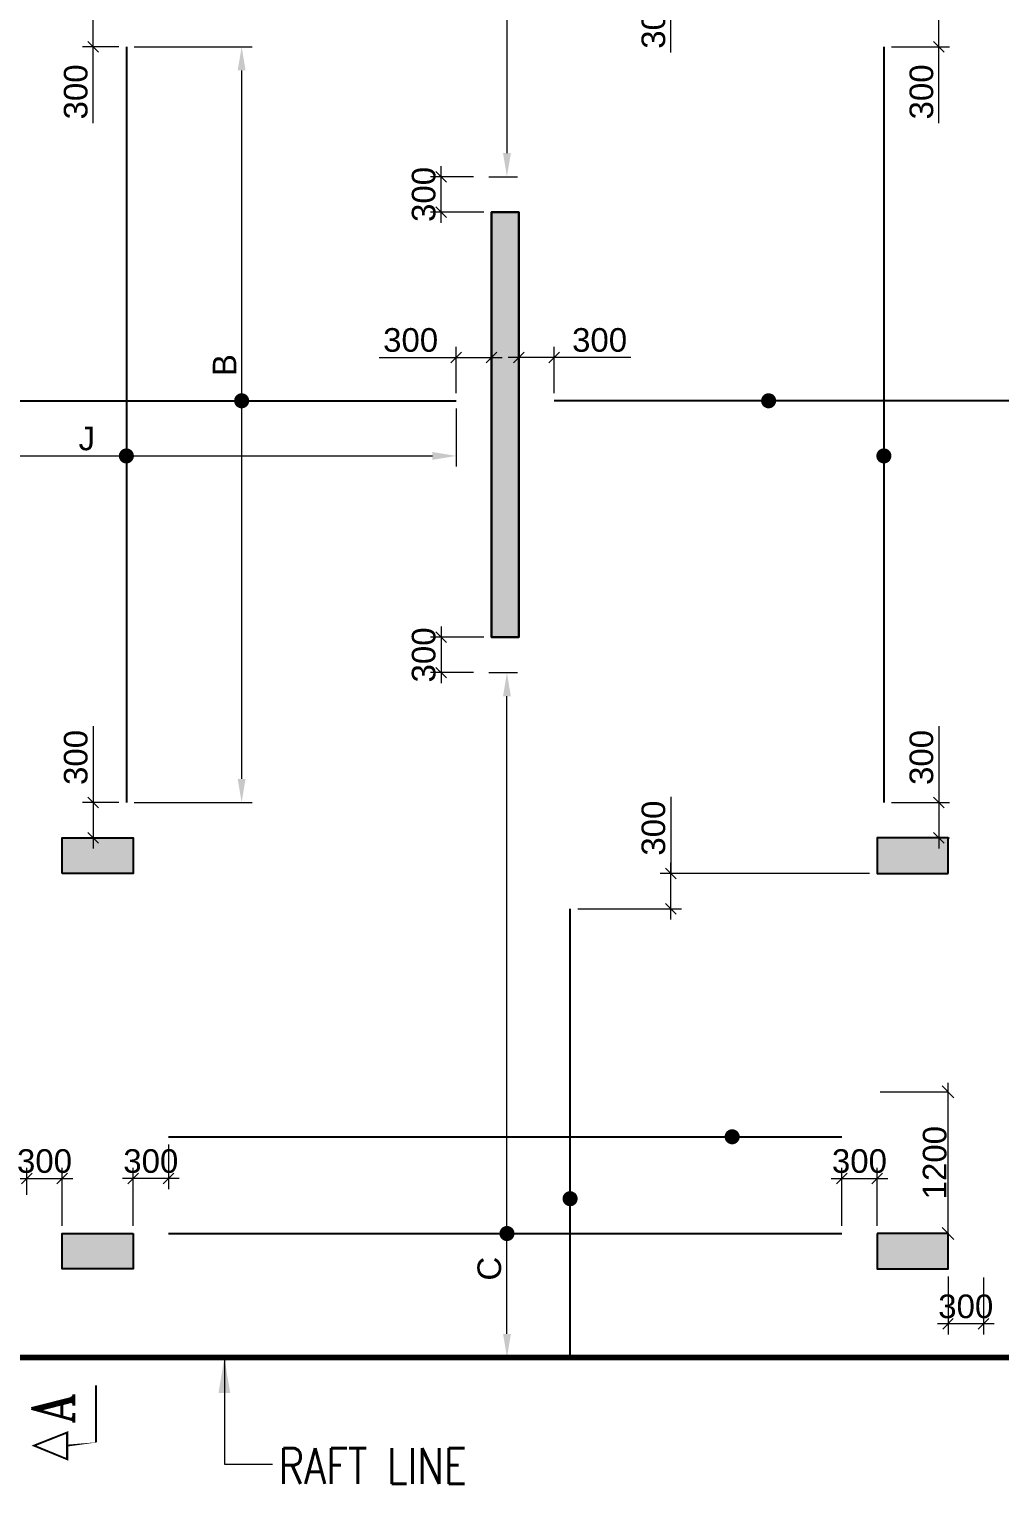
# Model space of a CAD drawing. Header units: millimetres. Extents: x 1123469 to 1883119, y -126924 to 196924.
# Drawn here: x 1840083 to 1848303, y 138264 to 150593 of the extents above; entities that cross this region are included whole.
import ezdxf

# ---------------------------------------------------------------- set-up
doc = ezdxf.new("R2010")
doc.units = ezdxf.units.MM
doc.header["$LTSCALE"] = 500
doc.header["$MEASUREMENT"] = 0
doc.header["$PDMODE"] = 34
doc.linetypes.add('1', pattern=[0])
doc.linetypes.add('CONTINOUS', pattern=[0])
doc.layers.get('Defpoints').update_dxf_attribs({"lineweight": 0})
for name, color, linetype in [('3BEAM NO', 6, 'Continuous'), ('beam', 4, '1'), ('COL. DIM', 3, 'Continuous'), ('reinf.', 4, 'Continuous'), ('TEXT-20', 3, 'Continuous'), ('TOWER AREA COLUMN.', 6, 'Continuous')]:
    doc.layers.add(name, color=color, linetype=linetype)
for name, color, linetype, lineweight in [('ARWO', 1, 'Continuous', 18), ('CUT OUT', 1, 'Continuous', 13), ('dim-M', 1, 'Continuous', 15), ('FOOTING', 1, 'Continuous', 15), ('TEXT', 7, 'Continuous', 13), ('TOWER COL HATCH', 253, 'Continuous', 20)]:
    doc.layers.add(name, color=color, linetype=linetype, lineweight=lineweight)
doc.styles.add('2MM', font='romans.shx', dxfattribs={"width": 0.7})
doc.styles.add('3mm', font='arial.ttf')
doc.styles.add('RT', font='romant.shx', dxfattribs={"height": 8})
doc.styles.add('ST5', font='simplex.shx', dxfattribs={"width": 0.85})
doc.dimstyles.new('PARAMVEER', dxfattribs={"dimtxt": 200, "dimasz": 100, "dimexe": 0, "dimexo": 25, "dimgap": 10, "dimtad": 1, "dimdec": 0, "dimrnd": 5, "dimzin": 0, "dimdsep": 46, "dimtxsty": '3mm', "dimblk": 'OBLIQUE', "dimcen": 0.09, "dimdle": 75, "dimclrd": 1, "dimclre": 1, "dimclrt": 3, "dimadec": 0, "dimazin": 0, "dimtfac": 1, "dimtdec": 0, "dimtmove": 1, "dimatfit": 3, "dimfxl": 100, "dimtolj": 1, "dimtzin": 0, "dimlwd": 18, "dimlwe": 5, "dimarcsym": 0})
doc.dimstyles.new('RAJESH', dxfattribs={"dimtxt": 200, "dimasz": 180, "dimexe": 100, "dimexo": 250, "dimgap": 50, "dimtad": 2, "dimdec": 0, "dimzin": 1, "dimdsep": 46, "dimtxsty": '2MM', "dimblk": 'OBLIQUE', "dimcen": 0, "dimdle": 100, "dimclrd": 1, "dimclre": 1, "dimclrt": 3, "dimadec": 0, "dimazin": 0, "dimtfac": 1, "dimtdec": 0, "dimtix": 1, "dimtmove": 2, "dimatfit": 3, "dimfxl": 1, "dimtolj": 1, "dimlwd": -1, "dimarcsym": 0})

# ---------------------------------------------------------------- blocks, each defined once
blk = doc.blocks.new('3tgra')
at = {"layer": 'TOWER COL HATCH'}
h = blk.add_hatch(color=253, dxfattribs=at)
h.dxf.hatch_style = 1
h.paths.add_polyline_path([(1403985.631024809, 82471.73729159386), (1403985.631024809, 86071.73729159386), (1403755.631024809, 86071.73729159386), (1403755.631024809, 82471.73729159386)])
h = blk.add_hatch(color=253, dxfattribs=at)
h.dxf.hatch_style = 1
h.paths.add_polyline_path([(1400120.631024875, 80471.73729064711), (1400120.631024875, 80771.73729064711), (1400720.631024875, 80771.73729064711), (1400720.631024875, 80471.73729064711)])
h = blk.add_hatch(color=253, dxfattribs=at)
h.dxf.hatch_style = 1
h.paths.add_polyline_path([(1400720.631024875, 77421.737290647), (1400720.631024875, 77121.737290647), (1400120.631024875, 77121.737290647), (1400120.631024875, 77421.737290647)])
at = {"layer": 'TOWER AREA COLUMN.', "color": 4}
for points in [[(1403985.631024809, 82471.73729159386), (1403985.631024809, 86071.73729159386), (1403755.631024809, 86071.73729159386), (1403755.631024809, 82471.73729159386)], [(1400120.631024875, 80471.73729064711), (1400120.631024875, 80771.73729064711), (1400720.631024875, 80771.73729064711), (1400720.631024875, 80471.73729064711)], [(1400720.631024875, 77421.737290647), (1400720.631024875, 77121.737290647), (1400120.631024875, 77121.737290647), (1400120.631024875, 77421.737290647)]]:
    blk.add_lwpolyline(points, close=True, dxfattribs=at)
blk = doc.blocks.new('*D3299')
at = {"layer": 'COL. DIM', "color": 1, "linetype": 'CONTINOUS', "lineweight": 5, "ltscale": 10, "transparency": 16777216}
for p, q in [((1844138.054579592, 155142.7452281606), (1844039.267222906, 155142.7452281606)), ((1843974.639213237, 149342.7452281604), (1844219.267222906, 149342.7452281604))]:
    blk.add_line(p, q, dxfattribs=at)
at = {"layer": 'COL. DIM', "color": 1, "lineweight": 18, "ltscale": 10, "transparency": 16777216}
blk.add_line((1844129.267222906, 154942.7452281606), (1844129.267222906, 149542.7452281604), dxfattribs=at)
at = {"layer": 'COL. DIM', "color": 1, "ltscale": 10, "transparency": 16777216}
for points in [[(1844095.933889572, 154942.7452281606), (1844162.600556239, 154942.7452281606), (1844129.267222906, 155142.7452281606)], [(1844095.933889572, 149542.7452281604), (1844162.600556239, 149542.7452281604), (1844129.267222906, 149342.7452281604)]]:
    blk.add_solid(points, dxfattribs=at)
at = {"layer": 'Defpoints', "color": 0, "ltscale": 10, "transparency": 16777216}
for p in [(1844203.054579592, 155142.7452281606), (1843909.639213237, 149342.7452281604), (1844129.267222906, 149342.7452281604)]:
    blk.add_point(p, dxfattribs=at)
at = {"layer": 'COL. DIM', "color": 3, "ltscale": 10, "transparency": 16777216, "insert": (1843980.856581683, 154390.6294391993), "char_height": 200, "attachment_point": 5, "rotation": 90, "style": '3mm'}
blk.add_mtext('\\A1;C', dxfattribs=at)
blk = doc.blocks.new('_Oblique')
at = {"color": 0, "linetype": 'ByBlock', "lineweight": -2}
blk.add_line((-0.5, -0.5), (0.5, 0.5), dxfattribs=at)
blk = doc.blocks.new('*D3301')
at = {"layer": 'COL. DIM', "color": 1, "lineweight": 18, "ltscale": 10, "transparency": 16777216}
blk.add_line((1843572.068781813, 148952.7452281605), (1843572.068781813, 149432.7452281604), dxfattribs=at)
at = {"layer": 'COL. DIM', "color": 1, "linetype": 'CONTINOUS', "lineweight": 5, "ltscale": 10, "transparency": 16777216}
for p, q in [((1843844.639213237, 149342.7452281604), (1843482.068781813, 149342.7452281604)), ((1843933.666750699, 149042.7452281605), (1843482.068781813, 149042.7452281605))]:
    blk.add_line(p, q, dxfattribs=at)
at = {"layer": 'Defpoints', "color": 0, "ltscale": 10, "transparency": 16777216}
for p in [(1843572.068781813, 149342.7452281604), (1843909.639213237, 149342.7452281604), (1843998.666750699, 149042.7452281605)]:
    blk.add_point(p, dxfattribs=at)
at = {"layer": 'COL. DIM', "color": 1, "lineweight": 18, "ltscale": 10, "transparency": 16777216, "xscale": 90, "yscale": 90, "zscale": 90}
for p, rotation in [((1843572.068781813, 149342.7452281604), 90), ((1843572.068781813, 149042.7452281605), 270)]:
    blk.add_blockref('_Oblique', p, dxfattribs=dict(at, rotation=rotation))
at = {"layer": 'COL. DIM', "color": 3, "ltscale": 10, "transparency": 16777216, "insert": (1843424.885971438, 149192.7452281604), "char_height": 200, "attachment_point": 5, "rotation": 90, "style": '3mm'}
blk.add_mtext('\\A1;300', dxfattribs=at)
blk = doc.blocks.new('*D3307')
at = {"layer": 'COL. DIM', "color": 1, "linetype": 'CONTINOUS', "lineweight": 5, "ltscale": 10, "transparency": 16777216}
for p, q in [((1840971.756339266, 150442.7452281605), (1841972.803068998, 150442.7452281605)), ((1840971.756339266, 144042.7452272137), (1841972.803068998, 144042.7452272137))]:
    blk.add_line(p, q, dxfattribs=at)
at = {"layer": 'COL. DIM', "color": 1, "lineweight": 18, "ltscale": 10, "transparency": 16777216}
blk.add_line((1841882.803068998, 150242.7452281605), (1841882.803068998, 144242.7452272137), dxfattribs=at)
at = {"layer": 'COL. DIM', "color": 1, "ltscale": 10, "transparency": 16777216}
for points in [[(1841849.469735665, 150242.7452281605), (1841916.136402332, 150242.7452281605), (1841882.803068998, 150442.7452281605)], [(1841849.469735665, 144242.7452272137), (1841916.136402332, 144242.7452272137), (1841882.803068998, 144042.7452272137)]]:
    blk.add_solid(points, dxfattribs=at)
at = {"layer": 'Defpoints', "color": 0, "ltscale": 10, "transparency": 16777216}
for p in [(1840906.756339266, 150442.7452281605), (1840906.756339266, 144042.7452272137), (1841882.803068998, 144042.7452272137)]:
    blk.add_point(p, dxfattribs=at)
at = {"layer": 'COL. DIM', "color": 3, "ltscale": 10, "transparency": 16777216, "insert": (1841737.803068962, 147747.4690320203), "char_height": 200, "attachment_point": 5, "rotation": 90, "style": '3mm'}
blk.add_mtext('\\A1;B', dxfattribs=at)
blk = doc.blocks.new('*D3308')
at = {"layer": 'COL. DIM', "color": 1, "linetype": 'CONTINOUS', "lineweight": 5, "ltscale": 10, "transparency": 16777216}
for p, q in [((1843698.667377579, 147510.0776267002), (1843698.667377579, 147901.884629839)), ((1843998.667377579, 147510.0776267002), (1843998.667377579, 147901.884629839))]:
    blk.add_line(p, q, dxfattribs=at)
at = {"layer": 'COL. DIM', "color": 1, "lineweight": 18, "ltscale": 10, "transparency": 16777216}
for p, q in [((1843048.151274473, 147811.884629839), (1843698.667377579, 147811.884629839)), ((1843608.667377579, 147811.884629839), (1844088.667377579, 147811.884629839))]:
    blk.add_line(p, q, dxfattribs=at)
at = {"layer": 'Defpoints', "color": 0, "ltscale": 10, "transparency": 16777216}
for p in [(1843998.667377579, 147811.884629839), (1843698.667377579, 147445.0776267002), (1843998.667377579, 147445.0776267002)]:
    blk.add_point(p, dxfattribs=at)
at = {"layer": 'COL. DIM', "color": 1, "lineweight": 18, "ltscale": 10, "transparency": 16777216, "xscale": 90, "yscale": 90, "zscale": 90, "rotation": 180}
blk.add_blockref('_Oblique', (1843698.667377579, 147811.884629839), dxfattribs=at)
at = {"layer": 'COL. DIM', "color": 1, "lineweight": 18, "ltscale": 10, "transparency": 16777216, "xscale": 90, "yscale": 90, "zscale": 90}
blk.add_blockref('_Oblique', (1843998.667377579, 147811.884629839), dxfattribs=at)
at = {"layer": 'COL. DIM', "color": 3, "ltscale": 10, "transparency": 16777216, "insert": (1843313.6833345, 147959.0674402074), "char_height": 200, "attachment_point": 5, "style": '3mm'}
blk.add_mtext('\\A1;300', dxfattribs=at)
blk = doc.blocks.new('*D3309')
at = {"layer": 'COL. DIM', "color": 1, "lineweight": 18, "ltscale": 10, "transparency": 16777216}
for p, q in [((1840626.096946226, 150352.7452281605), (1840626.096946226, 150832.7452281605)), ((1840626.096946226, 149795.3162365422), (1840626.096946226, 150442.7452281605))]:
    blk.add_line(p, q, dxfattribs=at)
at = {"layer": 'COL. DIM', "color": 1, "linetype": 'CONTINOUS', "lineweight": 5, "ltscale": 10, "transparency": 16777216}
for p, q in [((1840898.667377647, 150742.7452281605), (1840536.096946226, 150742.7452281605)), ((1840841.756339266, 150442.7452281605), (1840536.096946226, 150442.7452281605))]:
    blk.add_line(p, q, dxfattribs=at)
at = {"layer": 'Defpoints', "color": 0, "ltscale": 10, "transparency": 16777216}
for p in [(1840626.096946226, 150742.7452281605), (1840963.667377647, 150742.7452281605), (1840906.756339266, 150442.7452281605)]:
    blk.add_point(p, dxfattribs=at)
at = {"layer": 'COL. DIM', "color": 1, "lineweight": 18, "ltscale": 10, "transparency": 16777216, "xscale": 90, "yscale": 90, "zscale": 90}
for p, rotation in [((1840626.096946226, 150742.7452281605), 90), ((1840626.096946226, 150442.7452281605), 270)]:
    blk.add_blockref('_Oblique', p, dxfattribs=dict(at, rotation=rotation))
at = {"layer": 'COL. DIM', "color": 3, "ltscale": 10, "transparency": 16777216, "insert": (1840478.914135858, 150060.8482965689), "char_height": 200, "attachment_point": 5, "rotation": 90, "style": '3mm'}
blk.add_mtext('\\A1;300', dxfattribs=at)
blk = doc.blocks.new('*D3310')
at = {"layer": 'COL. DIM', "color": 1, "lineweight": 18, "ltscale": 10, "transparency": 16777216}
for p, q in [((1840626.096946229, 144690.1742188331), (1840626.096946229, 144042.7452272138)), ((1840626.096946229, 144132.7452272138), (1840626.096946229, 143652.7452272138))]:
    blk.add_line(p, q, dxfattribs=at)
at = {"layer": 'COL. DIM', "color": 1, "linetype": 'CONTINOUS', "lineweight": 5, "ltscale": 10, "transparency": 16777216}
for p, q in [((1840841.756339266, 144042.7452272138), (1840536.096946229, 144042.7452272138)), ((1840898.667377646, 143742.7452272138), (1840536.096946229, 143742.7452272138))]:
    blk.add_line(p, q, dxfattribs=at)
at = {"layer": 'Defpoints', "color": 0, "ltscale": 10, "transparency": 16777216}
for p in [(1840906.756339266, 144042.7452272138), (1840626.096946229, 143742.7452272138), (1840963.667377646, 143742.7452272138)]:
    blk.add_point(p, dxfattribs=at)
at = {"layer": 'COL. DIM', "color": 1, "lineweight": 18, "ltscale": 10, "transparency": 16777216, "xscale": 90, "yscale": 90, "zscale": 90}
for p, rotation in [((1840626.096946229, 144042.7452272138), 90), ((1840626.096946229, 143742.7452272138), 270)]:
    blk.add_blockref('_Oblique', p, dxfattribs=dict(at, rotation=rotation))
at = {"layer": 'COL. DIM', "color": 3, "ltscale": 10, "transparency": 16777216, "insert": (1840478.91413586, 144424.6421588052), "char_height": 200, "attachment_point": 5, "rotation": 90, "style": '3mm'}
blk.add_mtext('\\A1;300', dxfattribs=at)
blk = doc.blocks.new('*D3312')
at = {"layer": 'COL. DIM', "color": 1, "linetype": 'CONTINOUS', "lineweight": 5, "ltscale": 10, "transparency": 16777216}
for p, q in [((1840063.667377646, 140721.474728608), (1840063.667377646, 140947.9956603617)), ((1840363.667377646, 140457.7452272136), (1840363.667377646, 140947.9956603617))]:
    blk.add_line(p, q, dxfattribs=at)
at = {"layer": 'COL. DIM', "color": 1, "lineweight": 18, "ltscale": 10, "transparency": 16777216}
blk.add_line((1839973.667377646, 140857.9956603617), (1840453.667377646, 140857.9956603617), dxfattribs=at)
at = {"layer": 'Defpoints', "color": 0, "ltscale": 10, "transparency": 16777216}
for p in [(1840363.667377646, 140857.9956603617), (1840063.667377646, 140656.474728608), (1840363.667377646, 140392.7452272136)]:
    blk.add_point(p, dxfattribs=at)
at = {"layer": 'COL. DIM', "color": 1, "lineweight": 18, "ltscale": 10, "transparency": 16777216, "xscale": 90, "yscale": 90, "zscale": 90, "rotation": 180}
blk.add_blockref('_Oblique', (1840063.667377646, 140857.9956603617), dxfattribs=at)
at = {"layer": 'COL. DIM', "color": 1, "lineweight": 18, "ltscale": 10, "transparency": 16777216, "xscale": 90, "yscale": 90, "zscale": 90}
blk.add_blockref('_Oblique', (1840363.667377646, 140857.9956603617), dxfattribs=at)
at = {"layer": 'COL. DIM', "color": 3, "ltscale": 10, "transparency": 16777216, "insert": (1840213.667377646, 141005.1784707301), "char_height": 200, "attachment_point": 5, "style": '3mm'}
blk.add_mtext('\\A1;300', dxfattribs=at)
blk = doc.blocks.new('*D3272')
at = {"layer": 'COL. DIM', "color": 1, "linetype": 'CONTINOUS', "lineweight": 5, "ltscale": 10, "transparency": 16777216}
for p, q in [((1838168.667377645, 147380.0776267003), (1838168.667377645, 146888.1336933602)), ((1843698.667377579, 147380.0776267002), (1843698.667377579, 146888.1336933602))]:
    blk.add_line(p, q, dxfattribs=at)
at = {"layer": 'COL. DIM', "color": 1, "lineweight": 18, "ltscale": 10, "transparency": 16777216}
blk.add_line((1838368.667377645, 146978.1336933602), (1843498.667377579, 146978.1336933602), dxfattribs=at)
at = {"layer": 'COL. DIM', "color": 1, "ltscale": 10, "transparency": 16777216}
for points in [[(1838368.667377645, 147011.4670266935), (1838368.667377645, 146944.8003600268), (1838168.667377645, 146978.1336933602)], [(1843498.667377579, 147011.4670266935), (1843498.667377579, 146944.8003600268), (1843698.667377579, 146978.1336933602)]]:
    blk.add_solid(points, dxfattribs=at)
at = {"layer": 'Defpoints', "color": 0, "ltscale": 10, "transparency": 16777216}
for p in [(1838168.667377645, 147445.0776267003), (1843698.667377579, 147445.0776267002), (1843698.667377579, 146978.1336933602)]:
    blk.add_point(p, dxfattribs=at)
at = {"layer": 'COL. DIM', "color": 3, "ltscale": 10, "transparency": 16777216, "insert": (1840571.636300454, 147124.8390139604), "char_height": 200, "attachment_point": 5, "style": '3mm'}
blk.add_mtext('\\A1;J', dxfattribs=at)
blk = doc.blocks.new('*D3365')
at = {"layer": 'COL. DIM', "color": 1, "lineweight": 18, "ltscale": 10, "transparency": 16777216}
for p, q in [((1845517.429426763, 151432.7452281604), (1845517.429426763, 150952.7452281605)), ((1845517.429426763, 150393.963889852), (1845517.429426763, 151042.7452281605))]:
    blk.add_line(p, q, dxfattribs=at)
at = {"layer": 'COL. DIM', "color": 1, "linetype": 'CONTINOUS', "lineweight": 5, "ltscale": 10, "transparency": 16777216}
for p, q in [((1844728.94608474, 151342.7452281604), (1845607.429426763, 151342.7452281604)), ((1847198.666750633, 151042.7452281605), (1845427.429426763, 151042.7452281605))]:
    blk.add_line(p, q, dxfattribs=at)
at = {"layer": 'Defpoints', "color": 0, "ltscale": 10, "transparency": 16777216}
for p in [(1844663.94608474, 151342.7452281604), (1845517.429426763, 151042.7452281605), (1847263.666750633, 151042.7452281605)]:
    blk.add_point(p, dxfattribs=at)
at = {"layer": 'COL. DIM', "color": 1, "lineweight": 18, "ltscale": 10, "transparency": 16777216, "xscale": 90, "yscale": 90, "zscale": 90}
for p, rotation in [((1845517.429426763, 151342.7452281604), 90), ((1845517.429426763, 151042.7452281605), 270)]:
    blk.add_blockref('_Oblique', p, dxfattribs=dict(at, rotation=rotation))
at = {"layer": 'COL. DIM', "color": 3, "ltscale": 10, "transparency": 16777216, "insert": (1845370.246616394, 150659.4959498788), "char_height": 200, "attachment_point": 5, "rotation": 90, "style": '3mm'}
blk.add_mtext('\\A1;300', dxfattribs=at)
blk = doc.blocks.new('*D3368')
at = {"layer": 'COL. DIM', "color": 1, "linetype": 'CONTINOUS', "lineweight": 5, "ltscale": 10, "transparency": 16777216}
for p, q in [((1841263.667377646, 141147.1187270327), (1841263.667377646, 140767.9956613084)), ((1840963.667377646, 140457.7452281603), (1840963.667377646, 140947.9956613084))]:
    blk.add_line(p, q, dxfattribs=at)
at = {"layer": 'COL. DIM', "color": 1, "lineweight": 18, "ltscale": 10, "transparency": 16777216}
blk.add_line((1841353.667377646, 140857.9956613084), (1840873.667377646, 140857.9956613084), dxfattribs=at)
at = {"layer": 'Defpoints', "color": 0, "ltscale": 10, "transparency": 16777216}
for p in [(1841263.667377646, 141212.1187270327), (1840963.667377646, 140857.9956613084), (1840963.667377646, 140392.7452281603)]:
    blk.add_point(p, dxfattribs=at)
at = {"layer": 'COL. DIM', "color": 1, "lineweight": 18, "ltscale": 10, "transparency": 16777216, "xscale": 90, "yscale": 90, "zscale": 90, "rotation": 180}
blk.add_blockref('_Oblique', (1840963.667377646, 140857.9956613084), dxfattribs=at)
at = {"layer": 'COL. DIM', "color": 1, "lineweight": 18, "ltscale": 10, "transparency": 16777216, "xscale": 90, "yscale": 90, "zscale": 90}
blk.add_blockref('_Oblique', (1841263.667377646, 140857.9956613084), dxfattribs=at)
at = {"layer": 'COL. DIM', "color": 3, "ltscale": 10, "transparency": 16777216, "insert": (1841113.667377646, 141005.1784716768), "char_height": 200, "attachment_point": 5, "style": '3mm'}
blk.add_mtext('\\A1;300', dxfattribs=at)
blk = doc.blocks.new('*D3369')
at = {"layer": 'COL. DIM', "color": 1, "linetype": 'CONTINOUS', "lineweight": 5, "ltscale": 10, "transparency": 16777216}
for p, q in [((1843974.639213237, 145142.7452281606), (1844219.267222907, 145142.7452281606)), ((1844138.054579592, 139342.7452281604), (1844039.267222907, 139342.7452281604))]:
    blk.add_line(p, q, dxfattribs=at)
at = {"layer": 'COL. DIM', "color": 1, "lineweight": 18, "ltscale": 10, "transparency": 16777216}
blk.add_line((1844129.267222907, 139542.7452281604), (1844129.267222907, 144942.7452281606), dxfattribs=at)
at = {"layer": 'COL. DIM', "color": 1, "ltscale": 10, "transparency": 16777216}
for points in [[(1844095.933889574, 144942.7452281606), (1844162.600556241, 144942.7452281606), (1844129.267222907, 145142.7452281606)], [(1844095.933889574, 139542.7452281604), (1844162.600556241, 139542.7452281604), (1844129.267222907, 139342.7452281604)]]:
    blk.add_solid(points, dxfattribs=at)
at = {"layer": 'Defpoints', "color": 0, "ltscale": 10, "transparency": 16777216}
for p in [(1843909.639213237, 145142.7452281606), (1844129.267222907, 145142.7452281606), (1844203.054579592, 139342.7452281604)]:
    blk.add_point(p, dxfattribs=at)
at = {"layer": 'COL. DIM', "color": 3, "ltscale": 10, "transparency": 16777216, "insert": (1843980.856581683, 140094.8610171216), "char_height": 200, "attachment_point": 5, "rotation": 90, "style": '3mm'}
blk.add_mtext('\\A1;C', dxfattribs=at)
blk = doc.blocks.new('*D3370')
at = {"layer": 'COL. DIM', "color": 1, "linetype": 'CONTINOUS', "lineweight": 5, "ltscale": 10, "transparency": 16777216}
for p, q in [((1846963.666750632, 140457.7452281603), (1846963.666750632, 140947.9956613085)), ((1847263.666750632, 140457.7452281603), (1847263.666750632, 140947.9956613085))]:
    blk.add_line(p, q, dxfattribs=at)
at = {"layer": 'COL. DIM', "color": 1, "lineweight": 18, "ltscale": 10, "transparency": 16777216}
blk.add_line((1846873.666750632, 140857.9956613085), (1847353.666750632, 140857.9956613085), dxfattribs=at)
at = {"layer": 'Defpoints', "color": 0, "ltscale": 10, "transparency": 16777216}
for p in [(1847263.666750632, 140857.9956613085), (1846963.666750632, 140392.7452281603), (1847263.666750632, 140392.7452281603)]:
    blk.add_point(p, dxfattribs=at)
at = {"layer": 'COL. DIM', "color": 1, "lineweight": 18, "ltscale": 10, "transparency": 16777216, "xscale": 90, "yscale": 90, "zscale": 90, "rotation": 180}
blk.add_blockref('_Oblique', (1846963.666750632, 140857.9956613085), dxfattribs=at)
at = {"layer": 'COL. DIM', "color": 1, "lineweight": 18, "ltscale": 10, "transparency": 16777216, "xscale": 90, "yscale": 90, "zscale": 90}
blk.add_blockref('_Oblique', (1847263.666750632, 140857.9956613085), dxfattribs=at)
at = {"layer": 'COL. DIM', "color": 3, "ltscale": 10, "transparency": 16777216, "insert": (1847113.666750632, 141005.1784716768), "char_height": 200, "attachment_point": 5, "style": '3mm'}
blk.add_mtext('\\A1;300', dxfattribs=at)
blk = doc.blocks.new('*D3371')
at = {"layer": 'COL. DIM', "color": 1, "lineweight": 18, "ltscale": 10, "transparency": 16777216}
blk.add_line((1843572.068781815, 145532.7452281606), (1843572.068781815, 145052.7452281606), dxfattribs=at)
at = {"layer": 'COL. DIM', "color": 1, "linetype": 'CONTINOUS', "lineweight": 5, "ltscale": 10, "transparency": 16777216}
for p, q in [((1843933.666750699, 145442.7452281606), (1843482.068781815, 145442.7452281606)), ((1843844.639213237, 145142.7452281606), (1843482.068781815, 145142.7452281606))]:
    blk.add_line(p, q, dxfattribs=at)
at = {"layer": 'Defpoints', "color": 0, "ltscale": 10, "transparency": 16777216}
for p in [(1843998.666750699, 145442.7452281606), (1843572.068781815, 145142.7452281606), (1843909.639213237, 145142.7452281606)]:
    blk.add_point(p, dxfattribs=at)
at = {"layer": 'COL. DIM', "color": 1, "lineweight": 18, "ltscale": 10, "transparency": 16777216, "xscale": 90, "yscale": 90, "zscale": 90}
for p, rotation in [((1843572.068781815, 145442.7452281606), 90), ((1843572.068781815, 145142.7452281606), 270)]:
    blk.add_blockref('_Oblique', p, dxfattribs=dict(at, rotation=rotation))
at = {"layer": 'COL. DIM', "color": 3, "ltscale": 10, "transparency": 16777216, "insert": (1843424.885971438, 145292.7452281605), "char_height": 200, "attachment_point": 5, "rotation": 90, "style": '3mm'}
blk.add_mtext('\\A1;300', dxfattribs=at)
blk = doc.blocks.new('*D3373')
at = {"layer": 'COL. DIM', "color": 1, "lineweight": 18, "ltscale": 10, "transparency": 16777216}
for p, q in [((1845517.429426765, 144091.52656647), (1845517.429426765, 143442.7452281605)), ((1845517.429426765, 143052.7452281606), (1845517.429426765, 143532.7452281605))]:
    blk.add_line(p, q, dxfattribs=at)
at = {"layer": 'COL. DIM', "color": 1, "linetype": 'CONTINOUS', "lineweight": 5, "ltscale": 10, "transparency": 16777216}
for p, q in [((1847198.666750633, 143442.7452281605), (1845427.429426765, 143442.7452281605)), ((1844728.94608474, 143142.7452281606), (1845607.429426765, 143142.7452281606))]:
    blk.add_line(p, q, dxfattribs=at)
at = {"layer": 'Defpoints', "color": 0, "ltscale": 10, "transparency": 16777216}
for p in [(1845517.429426765, 143442.7452281605), (1847263.666750633, 143442.7452281605), (1844663.94608474, 143142.7452281606)]:
    blk.add_point(p, dxfattribs=at)
at = {"layer": 'COL. DIM', "color": 1, "lineweight": 18, "ltscale": 10, "transparency": 16777216, "xscale": 90, "yscale": 90, "zscale": 90}
for p, rotation in [((1845517.429426765, 143442.7452281605), 90), ((1845517.429426765, 143142.7452281606), 270)]:
    blk.add_blockref('_Oblique', p, dxfattribs=dict(at, rotation=rotation))
at = {"layer": 'COL. DIM', "color": 3, "ltscale": 10, "transparency": 16777216, "insert": (1845370.246616396, 143825.9945064422), "char_height": 200, "attachment_point": 5, "rotation": 90, "style": '3mm'}
blk.add_mtext('\\A1;300', dxfattribs=at)
blk = doc.blocks.new('*D3374')
at = {"layer": 'beam', "color": 1, "lineweight": 18, "ltscale": 10, "transparency": 16777216}
blk.add_line((1847863.666750639, 140317.7452281603), (1847863.666750639, 141667.7452281604), dxfattribs=at)
at = {"layer": 'beam', "color": 1, "lineweight": 5, "ltscale": 10, "transparency": 16777216}
for p, q in [((1847288.666750633, 141592.7452281604), (1847863.666750639, 141592.7452281604)), ((1847493.756344415, 140392.7452281603), (1847863.666750639, 140392.7452281603))]:
    blk.add_line(p, q, dxfattribs=at)
at = {"layer": 'Defpoints', "color": 0, "ltscale": 10, "transparency": 16777216}
for p in [(1847263.666750633, 141592.7452281604), (1847863.666750639, 141592.7452281604), (1847468.756344415, 140392.7452281603)]:
    blk.add_point(p, dxfattribs=at)
at = {"layer": 'beam', "color": 1, "lineweight": 18, "ltscale": 10, "transparency": 16777216, "xscale": 100, "yscale": 100, "zscale": 100}
for p, rotation in [((1847863.666750639, 141592.7452281604), 90), ((1847863.666750639, 140392.7452281603), 270)]:
    blk.add_blockref('_Oblique', p, dxfattribs=dict(at, rotation=rotation))
at = {"layer": 'beam', "color": 3, "ltscale": 10, "transparency": 16777216, "insert": (1847751.552153094, 140992.7452281598), "char_height": 200, "attachment_point": 5, "rotation": 90, "style": '3mm'}
blk.add_mtext('\\A1;1200', dxfattribs=at)
blk = doc.blocks.new('*D3408')
at = {"layer": 'COL. DIM', "color": 1, "linetype": 'CONTINOUS', "lineweight": 5, "ltscale": 10, "transparency": 16777216}
for p, q in [((1844228.667377579, 147510.0776267002), (1844228.667377579, 147901.884629839)), ((1844528.667377579, 147510.0776267002), (1844528.667377579, 147901.884629839))]:
    blk.add_line(p, q, dxfattribs=at)
at = {"layer": 'COL. DIM', "color": 1, "lineweight": 18, "ltscale": 10, "transparency": 16777216}
for p, q in [((1844618.667377579, 147811.884629839), (1844138.667377579, 147811.884629839)), ((1845179.183480685, 147811.884629839), (1844528.667377579, 147811.884629839))]:
    blk.add_line(p, q, dxfattribs=at)
at = {"layer": 'Defpoints', "color": 0, "ltscale": 10, "transparency": 16777216}
for p in [(1844228.667377579, 147811.884629839), (1844228.667377579, 147445.0776267002), (1844528.667377579, 147445.0776267002)]:
    blk.add_point(p, dxfattribs=at)
at = {"layer": 'COL. DIM', "color": 1, "lineweight": 18, "ltscale": 10, "transparency": 16777216, "xscale": 90, "yscale": 90, "zscale": 90, "rotation": 180}
blk.add_blockref('_Oblique', (1844228.667377579, 147811.884629839), dxfattribs=at)
at = {"layer": 'COL. DIM', "color": 1, "lineweight": 18, "ltscale": 10, "transparency": 16777216, "xscale": 90, "yscale": 90, "zscale": 90}
blk.add_blockref('_Oblique', (1844528.667377579, 147811.884629839), dxfattribs=at)
at = {"layer": 'COL. DIM', "color": 3, "ltscale": 10, "transparency": 16777216, "insert": (1844913.651420658, 147959.0674402074), "char_height": 200, "attachment_point": 5, "style": '3mm'}
blk.add_mtext('\\A1;300', dxfattribs=at)
blk = doc.blocks.new('*D3409')
at = {"layer": 'COL. DIM', "color": 1, "lineweight": 18, "ltscale": 10, "transparency": 16777216}
for p, q in [((1847786.74154292, 150352.7452281605), (1847786.74154292, 150832.7452281605)), ((1847786.74154292, 149795.3162365422), (1847786.74154292, 150442.7452281605))]:
    blk.add_line(p, q, dxfattribs=at)
at = {"layer": 'COL. DIM', "color": 1, "linetype": 'CONTINOUS', "lineweight": 5, "ltscale": 10, "transparency": 16777216}
for p, q in [((1847328.667377513, 150742.7452281605), (1847876.74154292, 150742.7452281605)), ((1847385.578415894, 150442.7452281605), (1847876.74154292, 150442.7452281605))]:
    blk.add_line(p, q, dxfattribs=at)
at = {"layer": 'Defpoints', "color": 0, "ltscale": 10, "transparency": 16777216}
for p in [(1847263.667377513, 150742.7452281605), (1847786.74154292, 150742.7452281605), (1847320.578415894, 150442.7452281605)]:
    blk.add_point(p, dxfattribs=at)
at = {"layer": 'COL. DIM', "color": 1, "lineweight": 18, "ltscale": 10, "transparency": 16777216, "xscale": 90, "yscale": 90, "zscale": 90}
for p, rotation in [((1847786.74154292, 150742.7452281605), 90), ((1847786.74154292, 150442.7452281605), 270)]:
    blk.add_blockref('_Oblique', p, dxfattribs=dict(at, rotation=rotation))
at = {"layer": 'COL. DIM', "color": 3, "ltscale": 10, "transparency": 16777216, "insert": (1847639.558732551, 150060.8482965689), "char_height": 200, "attachment_point": 5, "rotation": 90, "style": '3mm'}
blk.add_mtext('\\A1;300', dxfattribs=at)
blk = doc.blocks.new('*D3410')
at = {"layer": 'COL. DIM', "color": 1, "lineweight": 18, "ltscale": 10, "transparency": 16777216}
for p, q in [((1847786.741542921, 144690.1742188331), (1847786.741542921, 144042.7452272138)), ((1847786.741542921, 144132.7452272138), (1847786.741542921, 143652.7452272138))]:
    blk.add_line(p, q, dxfattribs=at)
at = {"layer": 'COL. DIM', "color": 1, "linetype": 'CONTINOUS', "lineweight": 5, "ltscale": 10, "transparency": 16777216}
for p, q in [((1847385.578415894, 144042.7452272138), (1847876.741542921, 144042.7452272138)), ((1847328.667377514, 143742.7452272138), (1847876.741542921, 143742.7452272138))]:
    blk.add_line(p, q, dxfattribs=at)
at = {"layer": 'Defpoints', "color": 0, "ltscale": 10, "transparency": 16777216}
for p in [(1847320.578415894, 144042.7452272138), (1847263.667377514, 143742.7452272138), (1847786.741542921, 143742.7452272138)]:
    blk.add_point(p, dxfattribs=at)
at = {"layer": 'COL. DIM', "color": 1, "lineweight": 18, "ltscale": 10, "transparency": 16777216, "xscale": 90, "yscale": 90, "zscale": 90}
for p, rotation in [((1847786.741542921, 144042.7452272138), 90), ((1847786.741542921, 143742.7452272138), 270)]:
    blk.add_blockref('_Oblique', p, dxfattribs=dict(at, rotation=rotation))
at = {"layer": 'COL. DIM', "color": 3, "ltscale": 10, "transparency": 16777216, "insert": (1847639.558732552, 144424.6421588052), "char_height": 200, "attachment_point": 5, "rotation": 90, "style": '3mm'}
blk.add_mtext('\\A1;300', dxfattribs=at)
blk = doc.blocks.new('*D3412')
at = {"layer": 'COL. DIM', "color": 1, "linetype": 'CONTINOUS', "lineweight": 5, "ltscale": 10, "transparency": 16777216}
for p, q in [((1847863.667377512, 140027.7452272136), (1847863.667377512, 139537.4947940655)), ((1848163.667377512, 140020.1975551335), (1848163.667377512, 139537.4947940655))]:
    blk.add_line(p, q, dxfattribs=at)
at = {"layer": 'COL. DIM', "color": 1, "lineweight": 18, "ltscale": 10, "transparency": 16777216}
blk.add_line((1848253.667377512, 139627.4947940655), (1847773.667377512, 139627.4947940655), dxfattribs=at)
at = {"layer": 'Defpoints', "color": 0, "ltscale": 10, "transparency": 16777216}
for p in [(1847863.667377512, 140092.7452272136), (1848163.667377512, 140085.1975551335), (1847863.667377512, 139627.4947940655)]:
    blk.add_point(p, dxfattribs=at)
at = {"layer": 'COL. DIM', "color": 1, "lineweight": 18, "ltscale": 10, "transparency": 16777216, "xscale": 90, "yscale": 90, "zscale": 90, "rotation": 180}
blk.add_blockref('_Oblique', (1847863.667377512, 139627.4947940655), dxfattribs=at)
at = {"layer": 'COL. DIM', "color": 1, "lineweight": 18, "ltscale": 10, "transparency": 16777216, "xscale": 90, "yscale": 90, "zscale": 90}
blk.add_blockref('_Oblique', (1848163.667377512, 139627.4947940655), dxfattribs=at)
at = {"layer": 'COL. DIM', "color": 3, "ltscale": 10, "transparency": 16777216, "insert": (1848013.667377512, 139774.6776044338), "char_height": 200, "attachment_point": 5, "style": '3mm'}
blk.add_mtext('\\A1;300', dxfattribs=at)

msp = doc.modelspace()

# ---------------------------------------------------------------- linework, layer by layer
at = {"layer": '3BEAM NO', "color": 4}
msp.add_line((1840406.723440784, 138480.6870556943, -7.851765953681421e-07), (1840406.723440784, 138708.0395219544, -7.843609217417224e-07), dxfattribs=at)
at = {"layer": '3BEAM NO', "color": 4, "extrusion": (-3.227238060428332e-09, 4.963612873298862e-18, 1), "const_width": 15.97339125}
for points, elevation in [([(1840406.723440782, 138596.5412788293), (1840649.147149487, 138596.5412788339), (1840649.147149488, 139107.0565098752)], -0.005940212982885302), ([(1840406.723440779, 138480.6870557009), (1840406.723440779, 138708.0395219609), (1840124.475554255, 138596.5412788786), (1840406.723440779, 138480.6870557009)], -0.005940215800474553)]:
    msp.add_lwpolyline(points, dxfattribs=dict(at, elevation=elevation))
at = {"layer": 'dim-M', "color": 4, "ltscale": 10, "const_width": 63.75}
for points in [[(1841850.928068952, 147445.0776267003, 1), (1841914.678068952, 147445.0776267003, 1)], [(1846376.406686206, 147445.0776267003, -1), (1846312.656686206, 147445.0776267003, -1)], [(1840874.881339265, 146978.1336933602, 1), (1840938.631339265, 146978.1336933602, 1)], [(1847352.453415893, 146978.1336933602, -1), (1847288.703415893, 146978.1336933602, -1)], [(1846004.159109563, 141212.1187270327, -1), (1846067.909109563, 141212.1187270327, -1)], [(1844632.071084739, 140687.6032189023, -1), (1844695.821084739, 140687.6032189023, -1)], [(1844097.392222873, 140392.7452281603, -1), (1844161.142222873, 140392.7452281603, -1)]]:
    msp.add_lwpolyline(points, format="xyb", close=True, dxfattribs=at)
at = {"layer": 'FOOTING', "color": 3, "ltscale": 10, "const_width": 50}
msp.add_lwpolyline([(1874538.66675011, 126927.7677367545), (1874538.66675011, 126412.7677367546), (1865758.666752791, 126412.7677367546), (1865758.666752791, 126927.7677367545), (1857203.666746094, 126927.7677367545), (1857203.666746094, 139342.7452272136), (1831023.667382183, 139342.7452272136)], dxfattribs=at)
at = {"layer": 'reinf.', "color": 4, "ltscale": 1.4}
for p, q in [((1840906.756339265, 150442.7452281605), (1840906.756339265, 144042.7452272137)), ((1847320.578415893, 150442.7452281605), (1847320.578415893, 144042.7452272137)), ((1838168.667377645, 147445.0776267003), (1843698.667377579, 147445.0776267002)), ((1850058.667377513, 147445.0776267003), (1844528.667377579, 147445.0776267002)), ((1844663.946084739, 139342.7452281603), (1844663.946084739, 143142.7452281606)), ((1841263.667377646, 141212.1187270327), (1846963.666750632, 141212.1187270327)), ((1841263.667377646, 140392.7452281603), (1846963.666750632, 140392.7452281603))]:
    msp.add_line(p, q, dxfattribs=at)

# ---------------------------------------------------------------- block references
at = {"layer": 'CUT OUT', "color": 4}
msp.add_blockref('3tgra', (440243.0363527704, 62971.0079365666), dxfattribs=at)
at = {"layer": 'CUT OUT', "color": 4, "xscale": -1}
msp.add_blockref('3tgra', (3247984.297775507, 62971.0079365666), dxfattribs=at)

# ---------------------------------------------------------------- texts
at = {"layer": 'TEXT', "color": 2, "style": 'ST5', "width": 0.8}
msp.add_text('RAFT LINE', height=300, dxfattribs=at).set_placement((1842197.396225738, 138273.6862695537))
at = {"layer": 'TEXT-20', "color": 7, "lineweight": 20, "ltscale": 0.2, "style": 'RT', "width": 0.85}
msp.add_text('A', height=359.401303125, rotation=90.00000002668041, dxfattribs=at).set_placement((1840463.344374896, 138779.815298536, 0.01387790206817088))

# ---------------------------------------------------------------- dimensions: what is measured, and where the dimension line sits
at = {"layer": 'beam', "color": 4, "ltscale": 10}
dim = msp.add_linear_dim(base=(1847863.666750639, 141592.7452281604), p1=(1847468.756344414, 140392.7452281603), p2=(1847263.666750632, 141592.7452281603), angle=270, dimstyle='PARAMVEER', override={"dimpost": '\\X', "dimfxl": 4, "dimarcsym": 1}, dxfattribs=at)
dim.commit()
dim.dimension.update_dxf_attribs({"geometry": '*D3374', "text_midpoint": (1847751.552153094, 140992.7452281598)})
at = {"layer": 'COL. DIM', "color": 6, "ltscale": 10}
for base, p1, p2, angle, text, picture, middle in [((1844129.267222906, 149342.7452281604), (1844203.054579591, 155142.7452281606), (1843909.639213236, 149342.7452281603), 90, 'C', '*D3299', (1844129.267222883, 154390.6294391993)), ((1841882.803068998, 144042.7452272137), (1840906.756339265, 150442.7452281605), (1840906.756339265, 144042.7452272137), 90, 'B', '*D3307', (1841882.803068962, 147747.4690320203)), ((1844129.267222907, 145142.7452281606), (1844203.054579591, 139342.7452281603), (1843909.639213236, 145142.7452281606), 270, 'C', '*D3369', (1844129.267222883, 140094.8610171216))]:
    dim = msp.add_linear_dim(base=base, p1=p1, p2=p2, angle=angle, text=text, dimstyle='PARAMVEER', override={"dimasz": 200, "dimexe": 90, "dimexo": 65, "dimgap": 45, "dimpost": '\\X', "dimsah": 1, "dimdle": 90, "dimfxl": 0.18, "dimarcsym": 1}, dxfattribs=at)
    dim.commit()
    dim.dimension.update_dxf_attribs({"geometry": picture, "text_midpoint": middle, "dimtype": 160})
for base, p1, p2, angle, picture, middle in [((1845517.429426763, 151042.7452281605), (1844663.946084739, 151342.7452281603), (1847263.666750632, 151042.7452281605), 90, '*D3365', (1845517.429426759, 150659.4959498788)), ((1840626.096946226, 150742.7452281605), (1840906.756339265, 150442.7452281605), (1840963.667377646, 150742.7452281604), 270, '*D3309', (1840626.096946216, 150060.8482965689)), ((1847786.74154292, 150742.7452281605), (1847320.578415893, 150442.7452281605), (1847263.667377512, 150742.7452281604), 270, '*D3409', (1847601.237808942, 150060.8482965689)), ((1843572.068781813, 149342.7452281604), (1843998.666750698, 149042.7452281604), (1843909.639213236, 149342.7452281603), 270, '*D3301', (1843572.068781807, 149192.7452281604)), ((1844228.667377579, 147811.884629839), (1844528.667377579, 147445.0776267002), (1844228.667377579, 147445.0776267002), 180, '*D3408', (1844913.651420658, 147811.884629839)), ((1843572.068781815, 145142.7452281606), (1843998.666750698, 145442.7452281605), (1843909.639213236, 145142.7452281606), 90, '*D3371', (1843572.068781807, 145292.7452281605)), ((1840626.096946229, 143742.7452272138), (1840906.756339265, 144042.7452272137), (1840963.667377645, 143742.7452272137), 90, '*D3310', (1840626.096946216, 144424.6421588052)), ((1847786.741542921, 143742.7452272138), (1847320.578415893, 144042.7452272137), (1847263.667377513, 143742.7452272137), 90, '*D3410', (1847601.237808942, 144424.6421588052)), ((1845517.429426765, 143442.7452281605), (1844663.946084739, 143142.7452281606), (1847263.666750632, 143442.7452281605), 270, '*D3373', (1845517.429426759, 143825.9945064422)), ((1840963.667377646, 140857.9956613084), (1841263.667377646, 141212.1187270327), (1840963.667377646, 140392.7452281603), 180, '*D3368', (1841113.667377646, 140857.9956613084)), ((1847863.667377512, 139627.4947940655), (1848163.667377512, 140085.1975551335), (1847863.667377512, 140092.7452272136), 180, '*D3412', (1848013.667377512, 139627.4947940655))]:
    dim = msp.add_linear_dim(base=base, p1=p1, p2=p2, angle=angle, dimstyle='PARAMVEER', override={"dimasz": 90, "dimexe": 90, "dimexo": 65, "dimgap": 45, "dimpost": '\\X', "dimdle": 90, "dimfxl": 0.18, "dimarcsym": 1}, dxfattribs=at)
    dim.commit()
    dim.dimension.update_dxf_attribs({"geometry": picture, "text_midpoint": middle, "dimtype": 160})
for base, p1, p2, picture, middle in [((1843998.667377579, 147811.884629839), (1843698.667377579, 147445.0776267002), (1843998.667377579, 147445.0776267002), '*D3308', (1843313.6833345, 147811.884629839)), ((1840363.667377646, 140857.9956603617), (1840063.667377646, 140656.474728608), (1840363.667377646, 140392.7452272136), '*D3312', (1840213.667377646, 140857.9956603617)), ((1847263.666750632, 140857.9956613085), (1846963.666750632, 140392.7452281603), (1847263.666750632, 140392.7452281603), '*D3370', (1847113.666750632, 140857.9956613085))]:
    dim = msp.add_linear_dim(base=base, p1=p1, p2=p2, dimstyle='PARAMVEER', override={"dimasz": 90, "dimexe": 90, "dimexo": 65, "dimgap": 45, "dimpost": '\\X', "dimdle": 90, "dimfxl": 0.18, "dimarcsym": 1}, dxfattribs=at)
    dim.commit()
    dim.dimension.update_dxf_attribs({"geometry": picture, "text_midpoint": middle, "dimtype": 160})
dim = msp.add_linear_dim(base=(1843698.667377579, 146978.1336933602), p1=(1838168.667377645, 147445.0776267003), p2=(1843698.667377579, 147445.0776267002), text='J', dimstyle='PARAMVEER', override={"dimasz": 200, "dimexe": 90, "dimexo": 65, "dimgap": 45, "dimpost": '\\X', "dimsah": 1, "dimdle": 90, "dimfxl": 0.18, "dimarcsym": 1}, dxfattribs=at)
dim.commit()
dim.dimension.update_dxf_attribs({"geometry": '*D3272', "text_midpoint": (1840571.636300454, 146978.1336933602), "dimtype": 160})

# ---------------------------------------------------------------- leaders
at = {"layer": 'ARWO', "color": 2, "linetype": 'CONTINOUS', "ltscale": 10}
msp.add_leader([(1841736.4739583, 139342.74522816), (1841736.4739583, 138438.409707673), (1842144.4207516, 138438.409707673)], dimstyle='RAJESH', override={"dimasz": 300, "dimtad": 0, "dimfxl": 100}, dxfattribs=at)

doc.saveas('drawing.dxf')
